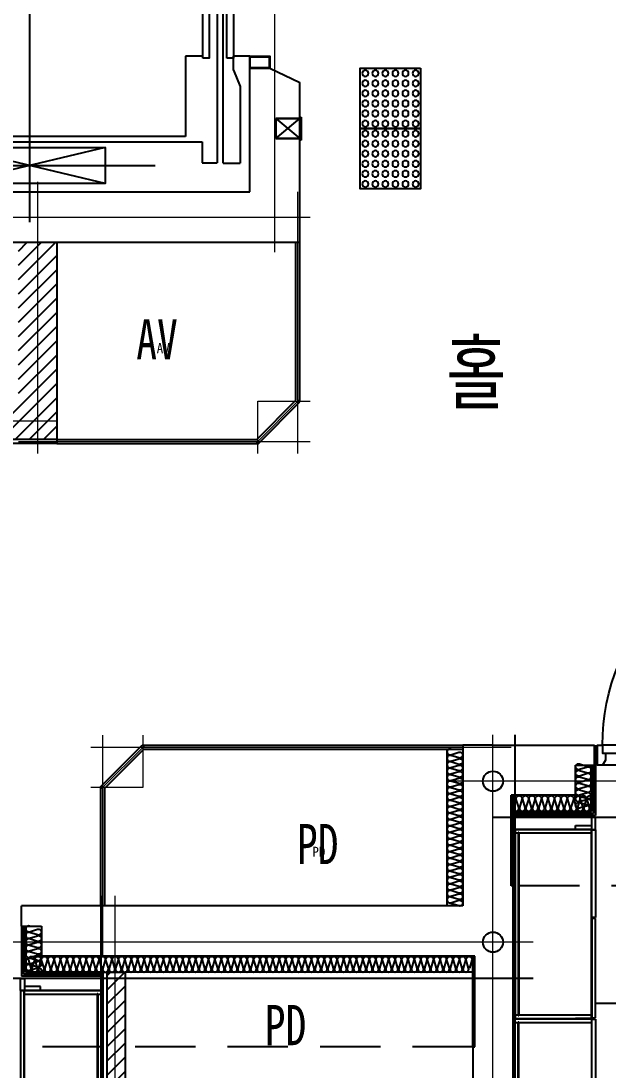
# Model space of a CAD drawing. Header units: millimetres. Extents: x 11101 to 63139, y 2659 to 57930.
# Drawn here: x 42802 to 45721, y 23824 to 29044 of the extents above; entities that cross this region are included whole.
import ezdxf
from ezdxf.enums import TextEntityAlignment as Align

# ---------------------------------------------------------------- set-up
doc = ezdxf.new("R2010")
doc.units = ezdxf.units.MM
doc.header["$LTSCALE"] = 100
for name, pattern in [('111D-114D-COR2-MF$0$CEN', [62, 60, -1, 0, -1]), ('U-59A(111-115)$0$CEN', [62, 60, -1, 0, -1]), ('U-59A(111-115)$0$HID', [2.3, 1.5, -0.8]), ('U-59E(111D-114D)$0$CEN', [62, 60, -1, 0, -1]), ('U-59E(111D-114D)$0$HID', [2.3, 1.5, -0.8])]:
    doc.linetypes.add(name, pattern=pattern)
doc.layers.get('Defpoints').update_dxf_attribs({"color": 127})
for name, color, linetype, lineweight in [('111D-114D-COR2-MF$0$CEN아파트', 1, '111D-114D-COR2-MF$0$CEN', 5), ('U-59A(111-115)$0$CEN아파트', 1, 'U-59A(111-115)$0$CEN', 5), ('U-59E(111D-114D)$0$CEN아파트', 1, 'U-59E(111D-114D)$0$CEN', 5)]:
    doc.layers.add(name, color=color, linetype=linetype, lineweight=lineweight)
for name, color, linetype in [('111D-114D-COR2-MF$0$ELE-7', 7, 'Continuous'), ('111D-114D-COR2-MF$0$ELE7', 8, 'Continuous'), ('111D-114D-COR2-MF$0$ELE8', 9, 'Continuous'), ('111D-114D-COR2-MF$0$ELEV', 4, 'Continuous'), ('111D-114D-COR2-MF$0$FIN4', 6, 'Continuous'), ('111D-114D-COR2-MF$0$HAT-1', 9, 'Continuous'), ('111D-114D-COR2-MF$0$PS COVER', 4, 'Continuous'), ('111D-114D-COR2-MF$0$WALL-1', 2, 'Continuous'), ('111D-114D-COR2-MF$0$WALL-2', 3, 'Continuous'), ('TEXT_실명', 3, 'Continuous'), ('U-59A(111-115)$0$DOOR', 4, 'Continuous'), ('U-59A(111-115)$0$DOOR_1', 1, 'Continuous'), ('U-59A(111-115)$0$DOOR_2', 5, 'Continuous'), ('U-59A(111-115)$0$ELE7', 8, 'Continuous'), ('U-59A(111-115)$0$FIN6', 5, 'Continuous'), ('U-59A(111-115)$0$FUR', 4, 'Continuous'), ('U-59A(111-115)$0$INS', 8, 'Continuous'), ('U-59A(111-115)$0$INSHAT', 150, 'U-59A(111-115)$0$HID'), ('U-59A(111-115)$0$INSUL', 8, 'Continuous'), ('U-59A(111-115)$0$TILE', 8, 'Continuous'), ('U-59A(111-115)$0$WALL-1', 2, 'Continuous'), ('U-59E(111D-114D)$0$ELE7', 8, 'Continuous'), ('U-59E(111D-114D)$0$FIN4', 6, 'Continuous'), ('U-59E(111D-114D)$0$FIN6', 5, 'Continuous'), ('U-59E(111D-114D)$0$FUR', 4, 'Continuous'), ('U-59E(111D-114D)$0$HAT-1', 9, 'Continuous'), ('U-59E(111D-114D)$0$INS', 8, 'Continuous'), ('U-59E(111D-114D)$0$INSHAT', 150, 'U-59E(111D-114D)$0$HID'), ('U-59E(111D-114D)$0$INSUL', 8, 'Continuous'), ('U-59E(111D-114D)$0$WALL-1', 2, 'Continuous'), ('U-59E(111D-114D)$0$WALL-2', 3, 'Continuous')]:
    doc.layers.add(name, color=color, linetype=linetype)
for name, color, linetype, plot in [('U-59A(111-115)$0$MC', 144, 'Continuous', False), ('U-59A(111-115)$0$창호공차', 39, 'Continuous', False), ('U-59E(111D-114D)$0$MC', 144, 'Continuous', False)]:
    doc.layers.add(name, color=color, linetype=linetype, plot=plot)
doc.styles.add('111D-114D-COR2-MF$0$돋움체', font='', dxfattribs={"width": 0.8})
doc.styles.add('U-59A(111-115)$0$돋움체', font='', dxfattribs={"width": 0.8})
doc.styles.add('돋움체', font='', dxfattribs={"width": 0.8})
doc.styles.get('111D-114D-COR2-MF$0$돋움체').set_extended_font_data('DotumChe')
doc.styles.get('U-59A(111-115)$0$돋움체').set_extended_font_data('DotumChe')
doc.styles.get('돋움체').set_extended_font_data('DotumChe')

# ---------------------------------------------------------------- blocks, each defined once
blk = doc.blocks.new('U-59A(111-115)$0$FSD_1100_100_현관')
at = {"layer": 'U-59A(111-115)$0$DOOR'}
for points in [[(25, 100), (25, 1150), (60, 1150), (60, 100)], [(25, 100), (25, 60), (40, 60), (40, 25), (25, 0), (0, 0), (0, 100)], [(1075, 100), (1075, 60), (1060, 60), (1060, 25), (1075, 0), (1100, 0), (1100, 100)]]:
    blk.add_lwpolyline(points, close=True, dxfattribs=at)
at = {"layer": 'U-59A(111-115)$0$DOOR_1'}
blk.add_arc((25, 100), 1050, 0, 88.0898, dxfattribs=at)
at = {"layer": 'U-59A(111-115)$0$DOOR_2'}
for p, q in [((25, 100), (1075, 100)), ((1060, 60), (40, 60)), ((25, 0), (1075, 0))]:
    blk.add_line(p, q, dxfattribs=at)
at = {"layer": 'U-59A(111-115)$0$창호공차', "ltscale": 2}
for p, q in [((-10, 100), (-10, 0)), ((1110, 100), (1110, 0))]:
    blk.add_line(p, q, dxfattribs=at)
at = {"layer": 'U-59A(111-115)$0$창호공차', "ltscale": 2, "style": 'U-59A(111-115)$0$돋움체', "width": 0.8}
blk.add_text('FSD_1100_100', height=30, dxfattribs=at).set_placement((502.1, 78.9), align=Align.MIDDLE_CENTER)
blk = doc.blocks.new('U-59A(111-115)$0$59A_신발장')
at = {"layer": 'U-59A(111-115)$0$ELE7'}
for p, q in [((-637.7, 603.1), (-634.7, 603.1)), ((-634.7, -305.9), (-637.7, -305.9))]:
    blk.add_line(p, q, dxfattribs=at)
at = {"layer": 'U-59A(111-115)$0$ELE7', "color": 8}
for p, q in [((-637.7, 603.1), (-637.7, -305.9)), ((-634.7, 603.1), (-634.7, -305.9))]:
    blk.add_line(p, q, dxfattribs=at)
at = {"layer": 'U-59A(111-115)$0$FUR'}
for p, q in [((-1019.7, 678.1), (-999.7, 678.1)), ((-1019.7, 618.1), (-1019.7, 678.1)), ((-999.7, 678.1), (-999.7, 618.1)), ((-919.7, 638.1), (-999.7, 638.1)), ((-999.7, 638.1), (-999.7, 618.1)), ((-919.7, 618.1), (-919.7, 638.1)), ((-999.7, 618.1), (-1019.7, 618.1)), ((-1001.7, 616.1), (-1019.7, 616.1)), ((-1019.7, 616.1), (-1019.7, 181.1)), ((-1001.7, 181.1), (-1001.7, 616.1)), ((-999.7, 618.1), (-919.7, 618.1)), ((-999.7, -320.9), (-999.7, 618.1)), ((-999.7, 618.1), (-619.7, 618.1)), ((-619.7, 618.1), (-999.7, 618.1)), ((-999.7, 600.1), (-637.7, 600.1)), ((-634.7, 600.1), (-619.7, 600.1)), ((-619.7, 618.1), (-619.7, -320.9)), ((-1019.7, 181.1), (-1001.7, 181.1)), ((-1019.7, 175.1), (-1001.7, 175.1)), ((-1019.7, -318.9), (-1019.7, 175.1)), ((-1001.7, 175.1), (-1001.7, -318.9)), ((-637.7, -302.9), (-999.7, -302.9)), ((-619.7, -302.9), (-634.7, -302.9)), ((-1001.7, -318.9), (-1019.7, -318.9)), ((-619.7, -320.9), (-999.7, -320.9)), ((-999.7, -320.9), (-919.7, -320.9))]:
    blk.add_line(p, q, dxfattribs=at)
blk = doc.blocks.new('U-59A(111-115)$0$insul1')
blk.add_lwpolyline([(0, 0.25, 1.344031), (0.35, 0.25), (0.2, 0.75, -1.344031), (0.55, 0.75), (0.4, 0.25)], format="xyb")
blk = doc.blocks.new('U-59A(111-115)', base_point=(154464.3, 32022.8))
at = {"layer": 'Defpoints', "ltscale": 2}
blk.add_circle((154455.4, 32155.1), 50, dxfattribs=at)
at = {"layer": 'U-59A(111-115)$0$CEN아파트', "ltscale": 2}
for p, q in [((154455.4, 25855.1), (154455.4, 32385.1)), ((156825.4, 32155.1), (154255.4, 32155.1))]:
    blk.add_line(p, q, dxfattribs=at)
at = {"layer": 'U-59A(111-115)$0$FIN6', "ltscale": 2}
for p, q in [((154955.4, 32235.1), (154955.4, 31995.1)), ((154965.4, 32235.1), (154965.4, 31985.1)), ((154955.4, 31995.1), (154555.4, 31995.1)), ((154965.4, 31985.1), (154555.4, 31985.1))]:
    blk.add_line(p, q, dxfattribs=at)
at = {"layer": 'U-59A(111-115)$0$INS', "ltscale": 2}
for p, q in [((154945.4, 32235.1), (154945.4, 32005.1)), ((154555.4, 31635.1), (154555.4, 32085.1)), ((154945.4, 32005.1), (154555.4, 32005.1))]:
    blk.add_line(p, q, dxfattribs=at)
at = {"layer": 'U-59A(111-115)$0$INSHAT', "ltscale": 2}
blk.add_line((156725.4, 31635.1), (154555.4, 31635.1), dxfattribs=at)
at = {"layer": 'U-59A(111-115)$0$MC', "ltscale": 2}
for p, q in [((154565.4, 25855.1), (154565.4, 32385.1)), ((156825.4, 31975.1), (154455.4, 31975.1))]:
    blk.add_line(p, q, dxfattribs=at)
at = {"layer": 'U-59A(111-115)$0$TILE', "ltscale": 2}
blk.add_line((156085.4, 31050.1), (154965.4, 31050.1), dxfattribs=at)
at = {"layer": 'U-59A(111-115)$0$WALL-1', "ltscale": 2}
for p, q in [((154960.4, 32235.1), (154960.4, 32335.1)), ((154865.4, 32235.1), (154960.4, 32235.1)), ((154865.4, 32085.1), (154865.4, 32235.1)), ((154865.4, 32085.1), (154545.4, 32085.1)), ((154545.4, 31635.1), (154545.4, 32085.1)), ((154555.4, 31635.1), (154545.4, 31635.1)), ((154555.4, 26705.1), (154555.4, 31635.1))]:
    blk.add_line(p, q, dxfattribs=at)
at = {"layer": 'U-59A(111-115)$0$DOOR', "ltscale": 2, "xscale": -1}
blk.add_blockref('U-59A(111-115)$0$FSD_1100_100_현관', (156075.4, 32235.1), dxfattribs=at)
at = {"layer": 'U-59A(111-115)$0$FUR', "ltscale": 2, "xscale": -1}
blk.add_blockref('U-59A(111-115)$0$59A_신발장', (153945.7, 31297), dxfattribs=at)
at = {"layer": 'U-59A(111-115)$0$FUR', "ltscale": 2, "rotation": 180}
blk.add_blockref('U-59A(111-115)$0$59A_신발장', (153945.7, 30653.4), dxfattribs=at)
at = {"layer": 'U-59A(111-115)$0$INSUL', "ltscale": 2, "xscale": 80, "yscale": 80, "zscale": 80, "rotation": 90, "row_count": 1, "column_count": 7, "row_spacing": 0, "column_spacing": 32}
blk.add_blockref('U-59A(111-115)$0$insul1', (154945.4, 32005.1), dxfattribs=at)
at = {"layer": 'U-59A(111-115)$0$INSUL', "ltscale": 2, "xscale": 80, "yscale": 80, "zscale": 80, "row_count": 1, "column_count": 12, "row_spacing": 0, "column_spacing": 32}
blk.add_blockref('U-59A(111-115)$0$insul1', (154555.4, 32005.1), dxfattribs=at)
blk = doc.blocks.new('U-59E(111D-114D)$0$59E_신발장')
at = {"layer": 'U-59E(111D-114D)$0$ELE7'}
for p, q in [((-637.7, 603.1), (-634.7, 603.1)), ((-634.7, -886.9), (-637.7, -886.9))]:
    blk.add_line(p, q, dxfattribs=at)
at = {"layer": 'U-59E(111D-114D)$0$ELE7', "color": 8}
for p, q in [((-637.7, 603.1), (-637.7, -886.9)), ((-634.7, 603.1), (-634.7, -886.9))]:
    blk.add_line(p, q, dxfattribs=at)
at = {"layer": 'U-59E(111D-114D)$0$FUR'}
for p, q in [((-1019.7, 678.1), (-999.7, 678.1)), ((-1019.7, 618.1), (-1019.7, 678.1)), ((-999.7, 678.1), (-999.7, 618.1)), ((-919.7, 638.1), (-999.7, 638.1)), ((-999.7, 638.1), (-999.7, 618.1)), ((-919.7, 618.1), (-919.7, 638.1)), ((-999.7, 618.1), (-1019.7, 618.1)), ((-1001.7, 616.1), (-1019.7, 616.1)), ((-1019.7, 616.1), (-1019.7, -138.9)), ((-1001.7, -138.9), (-1001.7, 616.1)), ((-999.7, 618.1), (-919.7, 618.1)), ((-999.7, -901.9), (-999.7, 618.1)), ((-999.7, 618.1), (-619.7, 618.1)), ((-619.7, 618.1), (-999.7, 618.1)), ((-999.7, 600.1), (-637.7, 600.1)), ((-634.7, 600.1), (-619.7, 600.1)), ((-619.7, 618.1), (-619.7, -901.9)), ((-1019.7, -138.9), (-1001.7, -138.9)), ((-1019.7, -144.9), (-1001.7, -144.9)), ((-1019.7, -899.9), (-1019.7, -144.9)), ((-1001.7, -144.9), (-1001.7, -899.9)), ((-637.7, -883.9), (-999.7, -883.9)), ((-619.7, -883.9), (-634.7, -883.9)), ((-1001.7, -899.9), (-1019.7, -899.9)), ((-999.7, -901.9), (-1019.7, -901.9)), ((-1019.7, -901.9), (-1019.7, -961.9)), ((-619.7, -901.9), (-999.7, -901.9)), ((-999.7, -921.9), (-999.7, -901.9)), ((-999.7, -901.9), (-919.7, -901.9)), ((-999.7, -961.9), (-999.7, -901.9)), ((-919.7, -921.9), (-999.7, -921.9)), ((-919.7, -901.9), (-919.7, -921.9)), ((-1019.7, -961.9), (-999.7, -961.9))]:
    blk.add_line(p, q, dxfattribs=at)
blk = doc.blocks.new('U-59E(111D-114D)$0$insul1')
blk.add_lwpolyline([(0, 0.25, 1.344031), (0.35, 0.25), (0.2, 0.75, -1.344031), (0.55, 0.75), (0.4, 0.25)], format="xyb")
blk = doc.blocks.new('U-59E(111D-114D)', base_point=(371275.6, 32189.5))
at = {"layer": 'U-59E(111D-114D)$0$HAT-1', "ltscale": 2}
h = blk.add_hatch(dxfattribs=at)
h.set_pattern_fill('_USER,N', color=256, scale=50, angle=45, style=0, pattern_type=0)
h.set_pattern_definition([(45, (197221.51, -125625.39), (-35.355339, 35.355339), [])])
h.paths.add_polyline_path([(380682.2, 31732), (380772.2, 31732), (380772.2, 33197), (382502.2, 33197), (382502.2, 33287), (380772.2, 33287), (380772.2, 33837), (380682.2, 33837)])
at = {"layer": 'Defpoints', "ltscale": 2}
for centre in [(382602.2, 34787), (382602.2, 33987)]:
    blk.add_circle(centre, 50, dxfattribs=at)
at = {"layer": 'U-59E(111D-114D)$0$CEN아파트', "ltscale": 2}
for p, q in [((380722.2, 34217), (380722.2, 30757)), ((382802.2, 33987), (378542.2, 33987))]:
    blk.add_line(p, q, dxfattribs=at)
at = {"layer": 'U-59E(111D-114D)$0$FIN4', "ltscale": 2}
for q in [(380662.2, 31717), (380682.2, 33837)]:
    blk.add_line((380662.2, 33837), q, dxfattribs=at)
at = {"layer": 'U-59E(111D-114D)$0$FIN6', "ltscale": 2}
for p, q in [((380257.2, 34067), (380257.2, 33817)), ((380267.2, 34067), (380267.2, 33827)), ((380662.2, 33817), (380257.2, 33817)), ((380662.2, 33827), (380267.2, 33827))]:
    blk.add_line(p, q, dxfattribs=at)
at = {"layer": 'U-59E(111D-114D)$0$INS', "ltscale": 2}
for p, q in [((382372.2, 34947), (382372.2, 34167)), ((380277.2, 34067), (380277.2, 33837)), ((382502.2, 33467), (382502.2, 33917)), ((380662.2, 33837), (380277.2, 33837)), ((382502.2, 33837), (380772.2, 33837))]:
    blk.add_line(p, q, dxfattribs=at)
at = {"layer": 'U-59E(111D-114D)$0$INSHAT', "ltscale": 2}
blk.add_line((382502.2, 33467), (378242.2, 33467), dxfattribs=at)
at = {"layer": 'U-59E(111D-114D)$0$MC', "ltscale": 2}
for p, q in [((380652.2, 34217), (380652.2, 30757)), ((382802.2, 33807), (378542.2, 33807))]:
    blk.add_line(p, q, dxfattribs=at)
at = {"layer": 'U-59E(111D-114D)$0$WALL-1', "ltscale": 2}
for p, q in [((382452.2, 34967), (382452.2, 34167)), ((382602.2, 34967), (382452.2, 34967)), ((382452.2, 34167), (380257.2, 34167)), ((380257.2, 34067), (380257.2, 34167)), ((380257.2, 34067), (380357.2, 34067)), ((380357.2, 34067), (380357.2, 33917)), ((382512.2, 33917), (380357.2, 33917)), ((382512.2, 33467), (382512.2, 33917)), ((382502.2, 33467), (382502.2, 27367)), ((382502.2, 33467), (382512.2, 33467))]:
    blk.add_line(p, q, dxfattribs=at)
at = {"layer": 'U-59E(111D-114D)$0$WALL-2', "ltscale": 2}
for p, q in [((380682.2, 33837), (380682.2, 31732)), ((380682.2, 33837), (380772.2, 33837)), ((380772.2, 33837), (380772.2, 33287))]:
    blk.add_line(p, q, dxfattribs=at)
at = {"layer": 'U-59E(111D-114D)$0$FUR', "ltscale": 2}
blk.add_blockref('U-59E(111D-114D)$0$59E_신발장', (381271.8, 33128.9), dxfattribs=at)
at = {"layer": 'U-59E(111D-114D)$0$INSUL', "ltscale": 2, "xscale": 80, "yscale": 80, "zscale": 80, "rotation": 270, "row_count": 1}
for p, column_count, row_spacing, column_spacing in [((382372.2, 34947), 24, 0, 32), ((380277.2, 34067), 7, 7.815970093361106e-15, 32.00000000000001)]:
    blk.add_blockref('U-59E(111D-114D)$0$insul1', p, dxfattribs=dict(at, column_count=column_count, row_spacing=row_spacing, column_spacing=column_spacing))
at = {"layer": 'U-59E(111D-114D)$0$INSUL', "ltscale": 2, "xscale": 80, "yscale": 80, "zscale": 80, "row_count": 1, "column_count": 69, "row_spacing": 7.105427357601e-16, "column_spacing": 32}
blk.add_blockref('U-59E(111D-114D)$0$insul1', (380277.2, 33837), dxfattribs=at)
blk = doc.blocks.new('111D-114D-COR2-MF$0$CORE-74-3-17-mr')
at = {"layer": '111D-114D-COR2-MF$0$ELE7'}
for p, q in [((0, 2300.2), (0, -36.6)), ((-925, 1847), (-925, 190)), ((-925, 1847), (925, 1847)), ((925, 190), (925, 1847)), ((-900, 272), (-900, 1822)), ((-900, 1822), (900, 1822)), ((900, 1822), (900, 272)), ((-953.3, 672), (-1133.3, 1422)), ((-1133.3, 672), (-953.3, 1422)), ((-1325, 1047), (1225, 1047)), ((-500, 272), (-900, 272)), ((-500, 190), (-500, 272)), ((900, 272), (500, 272)), ((500, 272), (500, 190)), ((-1030, 190), (-1030, 115)), ((-925, 190), (-1030, 190)), ((925, 190), (1030, 190)), ((1030, 190), (1030, 115)), ((1030, 115), (-1030, 115)), ((-1032.5, 85), (1032.5, 85)), ((-1032.5, 85), (-1032.5, 0)), ((1032.5, 85), (1032.5, 0)), ((-650, 0), (-1032.5, 0)), ((-570, 33), (-650, 0)), ((-570, 33), (-500, 33)), ((-500, -46.8), (-500, 33)), ((570, 33), (500, 33)), ((500, -49.8), (500, 33)), ((570, 33), (650, 0)), ((1032.5, 0), (650, 0))]:
    blk.add_line(p, q, dxfattribs=at)
at = {"layer": '111D-114D-COR2-MF$0$ELE7', "ltscale": 50}
blk.add_line((-1043.3, 1635.2), (-1043.3, 423.8), dxfattribs=at)
at = {"layer": '111D-114D-COR2-MF$0$ELE7'}
for points in [[(-1133.3, 1422), (-953.3, 1422), (-953.3, 672), (-1133.3, 672)], [(-510, 186.5), (-10, 186.5), (-10, 154), (-510, 154)], [(510, 186.5), (10, 186.5), (10, 154), (510, 154)], [(-510, 66.2), (-10, 66.2), (-10, 33.8), (-510, 33.8)], [(510, 66.2), (10, 66.2), (10, 33.8), (510, 33.8)], [(-560, -46.8), (-500, -46.8), (-500, -146.8), (-560, -146.8)], [(-557, -49.8), (-503, -49.8), (-503, -143.8), (-557, -143.8)], [(560, -46.8), (500, -46.8), (500, -146.8), (560, -146.8)], [(557, -49.8), (503, -49.8), (503, -143.8), (557, -143.8)]]:
    blk.add_lwpolyline(points, close=True, dxfattribs=at)
blk.add_point((1034.1, 85), dxfattribs=at)
blk.add_point((1034.1, 85), dxfattribs=at)
blk = doc.blocks.new('111D-114D-COR2-MF$0$EV_버턴')
at = {"layer": '111D-114D-COR2-MF$0$ELEV'}
for p, q in [((-234.8, 10.4), (-234.8, 131)), ((-234.8, 131), (-134.8, 131)), ((-234.8, 131), (-134.8, 10.4)), ((-134.8, 131), (-234.8, 10.4)), ((-134.8, 131), (-234.8, 131)), ((-234.8, 131), (-234.8, 10.4)), ((-134.8, 131), (-134.8, 10.4)), ((-134.8, 10.4), (-134.8, 131)), ((-127.6, 10.4), (-242, 10.4)), ((-242, 10.4), (-242, 3.7)), ((-127.6, 10.4), (-242, 10.4)), ((-242, 10.4), (-242, 3.7)), ((-242, 3.7), (-127.6, 3.7)), ((-242, 3.7), (-127.6, 3.7)), ((-134.8, 10.4), (-234.8, 10.4)), ((-234.8, 10.4), (-134.8, 10.4)), ((-127.6, 3.7), (-127.6, 10.4)), ((-127.6, 3.7), (-127.6, 10.4))]:
    blk.add_line(p, q, dxfattribs=at)
blk = doc.blocks.new('111D-114D-COR2-MF$0$점자블럭_300_300_6')
at = {"layer": '111D-114D-COR2-MF$0$ELE-7', "color": 8}
for centre in [(25, 275), (75, 275), (125, 275), (175, 275), (225, 275), (275, 275), (25, 225), (75, 225), (125, 225), (175, 225), (225, 225), (275, 225), (25, 175), (75, 175), (125, 175), (175, 175), (225, 175), (275, 175), (25, 125), (75, 125), (125, 125), (175, 125), (225, 125), (275, 125), (25, 75), (75, 75), (125, 75), (175, 75), (225, 75), (275, 75), (25, 25), (75, 25), (125, 25), (175, 25), (225, 25), (275, 25)]:
    blk.add_circle(centre, 15.5, dxfattribs=at)
at = {"layer": '111D-114D-COR2-MF$0$ELE8'}
blk.add_lwpolyline([(0, 300), (0, 0), (300, 0), (300, 300)], close=True, dxfattribs=at)
blk = doc.blocks.new('111D-114D-COR2-MF$0$A$C4BD02FE4')
at = {"linetype": 'Continuous', "rotation": 90}
for p in [(510.5, -322.3), (810.5, -322.3)]:
    blk.add_blockref('111D-114D-COR2-MF$0$점자블럭_300_300_6', p, dxfattribs=at)
at = {"layer": '111D-114D-COR2-MF$0$ELEV'}
blk.add_blockref('111D-114D-COR2-MF$0$EV_버턴', (695.3, 267.3), dxfattribs=at)
blk = doc.blocks.new('111D-114D-COR2-MF', base_point=(701775.2, -457446.2))
at = {"layer": '111D-114D-COR2-MF$0$HAT-1', "ltscale": 2}
h = blk.add_hatch(dxfattribs=at)
h.set_pattern_fill('_USER,N', color=256, scale=50, angle=45, style=0, pattern_type=0)
h.set_pattern_definition([(45, (515766.13, -624482.91), (-35.355339, 35.355339), [])])
h.paths.add_polyline_path([(697486.8, -462260.5), (698786.8, -462260.5), (698786.8, -461470.5), (698976.8, -461470.5), (698976.8, -462450.5), (697486.8, -462450.5)])
at = {"layer": '111D-114D-COR2-MF$0$CEN아파트', "ltscale": 2}
for p, q in [((700061.8, -461520.5), (700061.8, -458570.5)), ((698881.8, -461170.5), (698881.8, -462520.5)), ((700176.8, -462520.5), (700176.8, -461220.5)), ((697086.8, -461345.5), (700236.8, -461345.5)), ((699966.8, -462470.5), (700186.8, -462250.5)), ((699976.8, -462260.5), (700236.8, -462260.5)), ((699976.8, -462520.5), (699976.8, -462260.5)), ((698976.8, -462360.5), (697236.8, -462360.5)), ((698786.8, -462460.5), (700236.8, -462460.5)), ((699206.8, -465020.5), (699206.8, -463920.5)), ((699406.8, -464180.5), (699406.8, -463920.5)), ((699146.8, -463980.5), (701236.8, -463980.5)), ((699196.8, -464190.5), (699416.8, -463970.5)), ((699146.8, -464180.5), (699406.8, -464180.5))]:
    blk.add_line(p, q, dxfattribs=at)
at = {"layer": '111D-114D-COR2-MF$0$FIN4', "ltscale": 2}
for p, q in [((698976.8, -462470.5), (697486.8, -462470.5)), ((698976.8, -462450.5), (698976.8, -462470.5))]:
    blk.add_line(p, q, dxfattribs=at)
at = {"layer": '111D-114D-COR2-MF$0$PS COVER', "ltscale": 2}
for p, q in [((700166.8, -462256.4), (700166.8, -461470.5)), ((700186.8, -462264.7), (700186.8, -461470.5)), ((699972.7, -462450.5), (700166.8, -462256.4)), ((699980.9, -462470.5), (700186.8, -462264.7)), ((698976.8, -462450.5), (699972.7, -462450.5)), ((698976.8, -462470.5), (699980.9, -462470.5)), ((699196.8, -464176.4), (699402.7, -463970.5)), ((699216.8, -464184.7), (699410.9, -463990.5)), ((699402.7, -463970.5), (700996.8, -463970.5)), ((699410.9, -463990.5), (700996.8, -463990.5)), ((699196.8, -464770.5), (699196.8, -464176.4)), ((699216.8, -464770.5), (699216.8, -464184.7))]:
    blk.add_line(p, q, dxfattribs=at)
at = {"layer": '111D-114D-COR2-MF$0$WALL-1', "ltscale": 2}
for p, q in [((699936.8, -461220.5), (699936.8, -460605.5)), ((699936.8, -460605.5), (700036.8, -460605.5)), ((700036.8, -460605.5), (700186.8, -460675.5)), ((700186.8, -461470.5), (700186.8, -460675.5)), ((697736.8, -461220.5), (699936.8, -461220.5)), ((697486.8, -461470.5), (700186.8, -461470.5)), ((701146.8, -463970.5), (701651.8, -463970.5))]:
    blk.add_line(p, q, dxfattribs=at)
at = {"layer": '111D-114D-COR2-MF$0$WALL-2', "ltscale": 2}
for p, q in [((698976.8, -461470.5), (698976.8, -462450.5)), ((698976.8, -462450.5), (697486.8, -462450.5))]:
    blk.add_line(p, q, dxfattribs=at)
at = {"layer": 'Defpoints', "ltscale": 2}
blk.add_circle((701146.8, -464950.5), 50, dxfattribs=at)
at = {"ltscale": 2, "xscale": -1, "rotation": 89.9999991809073}
blk.add_blockref('111D-114D-COR2-MF$0$A$C4BD02FE4', (700464.5, -460395), dxfattribs=at)
at = {"layer": '111D-114D-COR2-MF$0$ELE7', "rotation": 90}
blk.add_blockref('111D-114D-COR2-MF$0$CORE-74-3-17-mr', (699890, -460045.5), dxfattribs=at)
at = {"layer": 'Defpoints', "style": '111D-114D-COR2-MF$0$돋움체'}
for s, p in [('AV', (699506.6, -461997.2)), ('PD', (700280.8, -464501.1))]:
    blk.add_text(s, height=50, dxfattribs=at).set_placement(p, align=Align.MIDDLE_CENTER)

msp = doc.modelspace()

# ---------------------------------------------------------------- block references
at = {"ltscale": 2}
for name, p in [('111D-114D-COR2-MF', (45777.6, 31968.6)), ('U-59A(111-115)', (45158.1, 25132.1)), ('U-59E(111D-114D)', (33822.7, 22666.9))]:
    msp.add_blockref(name, p, dxfattribs=at)

# ---------------------------------------------------------------- texts
at = {"layer": 'TEXT_실명', "style": '돋움체', "width": 0.8}
for s, height, p in [('AV', 200, (43478.3, 27461.8)), ('홀', 300, (45066, 27295.8)), ('PD', 200, (44277.3, 24952.1)), ('PD', 200, (44117.3, 24052.1))]:
    msp.add_text(s, height=height, dxfattribs=at).set_placement(p, align=Align.MIDDLE_CENTER)

doc.saveas('drawing.dxf')
